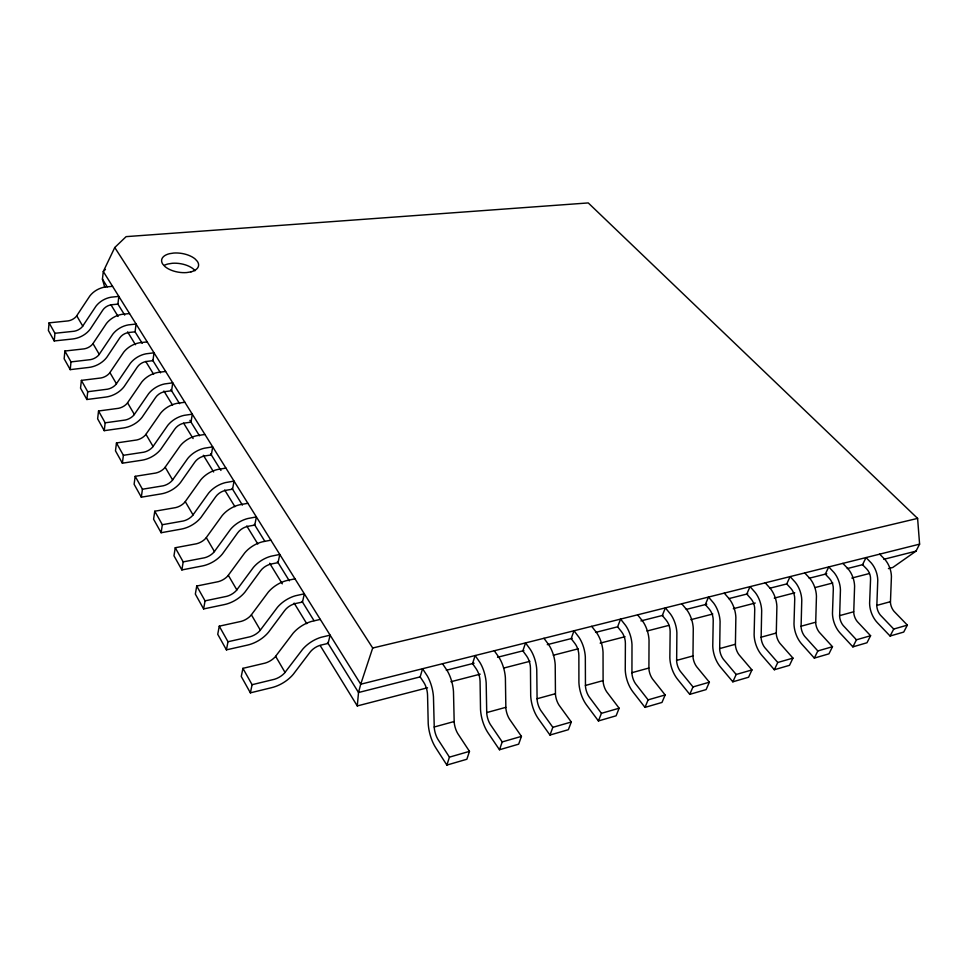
<?xml version="1.0" encoding="UTF-8"?>
<svg xmlns="http://www.w3.org/2000/svg" width="968" height="968" viewBox="0 0 968 968"><rect width="100%" height="100%" fill="white"/><g stroke="black" fill="none" stroke-linecap="round" stroke-linejoin="round"><path stroke-width="1.45" d="M598.43 720.942L601.431 713.319L589.004 696.694A13.165 7.115 74.4 0 1 585.458 686.397L585.325 656.885A23.014 12.366 75.4 0 0 578.961 637.283L574.012 630.761L571.168 638.602L575.004 643.611A11.931 6.413 75.4 0 1 578.864 655.566L578.912 682.573A24.454 13.213 74.4 0 0 586.656 705.14L598.43 720.942L616.108 715.8L619.145 708.213L606.658 691.757A13.068 7.187 74.2 0 1 603.1 681.545L603.04 652.238A22.845 12.487 75.2 0 0 596.675 632.782L591.69 626.332M617.608 626.816L621.504 631.705A11.701 6.582 75 0 1 625.389 643.393L625.255 669.941A23.982 13.552 73.9 0 0 633.036 692.011L644.99 707.39L648.112 699.864L635.504 683.686A12.899 7.296 73.9 0 1 631.935 673.607L631.995 644.627A22.566 12.693 75 0 0 625.606 625.437L620.585 619.096L617.608 626.816L595.562 632.406M644.99 707.39L661.991 702.441L665.149 694.951L652.48 678.943A12.814 7.357 73.7 0 1 648.899 668.936L649.032 640.15A22.409 12.802 74.8 0 0 642.643 621.117L637.585 614.825M689.76 694.359L692.991 686.929L680.226 671.175A12.657 7.454 73.4 0 1 676.644 661.313L676.886 632.83A22.143 12.983 74.5 0 0 670.473 614.051L665.379 607.868L662.306 615.491L666.25 620.246A11.483 6.728 74.5 0 1 670.146 631.693L669.844 657.78A23.522 13.854 73.4 0 0 677.66 679.379L689.76 694.359L706.12 689.591L709.375 682.198L696.561 666.601A12.572 7.514 73.2 0 1 692.967 656.812L693.269 628.522A21.986 13.08 74.4 0 0 686.856 609.888L681.75 603.766M732.849 681.811L736.176 674.478L723.265 659.123A12.415 7.599 72.8 0 1 719.672 649.467L720.083 621.48A21.732 13.237 74.1 0 0 713.658 603.088L708.503 597.05L705.321 604.577L709.326 609.211A11.277 6.873 74.1 0 1 713.222 620.428L712.763 646.067A23.075 14.133 72.8 0 0 720.603 667.218L732.849 681.811L748.591 677.225L751.955 669.929L738.995 654.731A12.33 7.659 72.6 0 1 735.402 645.148L735.861 617.342A21.586 13.334 73.9 0 0 729.436 599.083L724.27 593.106M792.961 658.107L777.764 662.487L764.72 647.531A12.197 7.732 72.3 0 1 761.126 638.069L761.683 610.554A21.344 13.479 73.6 0 0 755.258 592.525L750.055 586.644L746.776 594.062L750.817 598.587A11.072 6.994 73.6 0 1 754.725 609.586L754.12 634.79A22.651 14.375 72.3 0 0 761.985 655.505L774.34 669.735L789.513 665.318L792.961 658.107L779.881 643.284A12.112 7.78 72.1 0 1 776.275 633.895L776.893 606.561A21.199 13.552 73.4 0 0 770.467 588.665L765.24 582.833M832.48 646.709L817.827 650.944L804.686 636.351A11.979 7.853 71.7 0 1 801.08 627.082L801.782 600.015A20.969 13.685 73.1 0 0 795.357 582.349L790.106 576.601L786.742 583.934L790.82 588.338A10.878 7.091 73.1 0 1 794.728 599.119L793.99 623.912A22.252 14.581 71.7 0 0 801.867 644.216L814.33 658.095L828.947 653.836L832.48 646.709L819.291 632.261A11.894 7.889 71.5 0 1 815.697 623.053L816.447 596.167A20.824 13.758 72.9 0 0 810.022 578.622L804.747 572.935M870.583 635.722L856.45 639.8L843.225 625.558A11.761 7.95 71 0 1 839.619 616.471L840.442 589.863A20.594 13.867 72.6 0 0 834.029 572.524L828.741 566.921L825.305 574.145L829.407 578.465A10.684 7.187 72.6 0 1 833.315 589.028L832.468 613.422A21.865 14.774 71 0 0 840.333 633.326L852.881 646.866L866.989 642.752L870.583 635.722L857.321 621.613A11.689 7.986 70.8 0 1 853.728 612.599L854.599 586.136A20.461 13.927 72.3 0 0 848.174 568.93L842.874 563.376M907.367 625.122L893.73 629.055L880.42 615.152A11.568 8.034 70.4 0 1 876.814 606.246L877.77 580.05A20.243 14.024 72 0 0 871.345 563.049L866.033 557.58L862.536 564.707L866.663 568.918A10.503 7.272 72 0 1 870.559 579.288L869.603 603.294A21.49 14.931 70.4 0 0 877.468 622.811L890.088 636.036L903.713 632.068L907.367 625.122L894.033 611.34A11.483 8.071 70.1 0 1 890.439 602.495L891.431 576.468A20.122 14.084 71.7 0 0 885.018 559.589L879.682 554.156M49.09 322.852L48.4 330.499L54.232 340.954L72.515 338.994A20.679 15.851 -25.1 0 0 90.23 329.144L102.753 310.147A10.14 7.768 -27.1 0 1 111.949 304.702L117.915 304.133L118.834 296.402L111.114 297.188A19.541 14.992 -27.1 0 0 96.038 306.094L82.292 326.748A11.132 8.53 -25.2 0 1 74.209 331.238L54.946 333.282L49.09 322.852L68.244 320.892A11.047 8.53 -24.8 0 0 76.278 316.439L89.891 295.893A19.396 14.98 -26.8 0 1 104.871 287.072L112.554 286.322M54.232 340.954L54.946 333.282M427.517 687.776L357.277 705.938L358.523 692.519L360.725 684.219L372.704 648.015L114.768 247.518L126.118 236.64L588.254 202.929L917.604 518.4L919.6 544.149L916.006 551.143L892.798 567.466L888.406 568.603M129.53 313.547L121.738 314.382A19.784 14.992 -27.6 0 0 106.48 323.433L92.517 344.269A11.265 8.53 -25.7 0 1 84.337 348.843L64.892 351.033L64.142 358.741L70.216 369.631L88.766 367.453A21.102 15.863 -25.9 0 0 106.807 357.325L119.657 338.05A10.333 7.78 -27.8 0 1 129.022 332.472L135.072 331.83L142.211 343.337M70.216 369.631L70.991 361.899L64.892 351.033M81.373 380.388L80.538 388.156L86.866 399.506L105.706 397.086A21.538 15.863 -26.7 0 0 124.073 386.68L137.262 367.126A10.551 7.768 -28.5 0 1 146.809 361.403L152.944 360.677L154.021 352.824L146.083 353.792A20.34 14.98 -28.5 0 0 130.426 363.181L115.954 384.441A11.592 8.53 -26.7 0 1 107.569 389.184L87.725 391.725L81.373 380.388L101.095 377.956A11.495 8.543 -26.4 0 0 109.432 373.261L123.759 352.11A20.183 14.992 -28.2 0 1 139.307 342.817L147.209 341.885M86.866 399.506L87.725 391.725M104.762 287.351L102.439 279.147L103.298 271.488L114.768 247.518M98.542 411.001L97.635 418.829L104.242 430.663L123.359 427.989A21.998 15.851 -27.4 0 0 142.078 417.281L155.63 397.449A10.769 7.756 -29.1 0 1 165.359 391.556L171.578 390.757L172.752 382.832L164.693 383.921A20.776 14.956 -29.1 0 0 148.733 393.553L133.862 415.139A11.834 8.53 -27.4 0 1 125.32 420.015L105.173 422.822L98.542 411.001L118.58 408.302A11.737 8.53 -27.1 0 0 127.062 403.474L141.776 382.009A20.606 14.968 -28.9 0 1 157.615 372.474L165.637 371.434M104.242 430.663L105.173 422.822M116.462 442.957L115.482 450.834L122.367 463.188L141.788 460.236A22.47 15.815 -28 0 0 160.857 449.212L174.784 429.09A10.999 7.732 -29.7 0 1 184.707 423.04L191.023 422.145L192.281 414.159L184.101 415.357A21.223 14.919 -29.7 0 0 167.839 425.267L152.557 447.168A12.088 8.506 -28 0 1 143.845 452.189L123.396 455.299L116.462 442.957L136.803 439.968A11.991 8.518 -27.8 0 0 145.454 434.995L160.579 413.215A21.042 14.931 -29.4 0 1 176.721 403.402L184.864 402.252M135.072 331.83L136.065 324.038L128.248 324.909A19.929 14.992 -27.8 0 0 112.881 334.045L98.784 355.002A11.35 8.543 -25.9 0 1 90.544 359.624L70.991 361.899M122.367 463.188L123.396 455.299M135.193 476.329L134.104 484.254L141.316 497.177L161.027 493.922A22.966 15.754 -28.7 0 0 180.484 482.572L194.81 462.135A11.253 7.708 -30.2 0 1 204.926 455.916L211.339 454.924L212.694 446.889L204.393 448.208A21.683 14.859 -30.2 0 0 187.804 458.396L172.086 480.636A12.366 8.482 -28.7 0 1 163.205 485.815L142.429 489.227L135.193 476.329L155.848 473.025A12.257 8.494 -28.4 0 0 164.657 467.907L180.217 445.8A21.514 14.883 -30 0 1 196.686 435.721L204.938 434.45M141.316 497.177L142.429 489.227M154.771 511.225L153.585 519.199L161.124 532.727L181.149 529.133A23.498 15.682 -29.3 0 0 200.993 517.432L215.743 496.693A11.507 7.659 -30.7 0 1 226.052 490.292L232.562 489.191L234.038 481.108L225.617 482.56A22.179 14.774 -30.7 0 0 208.677 493.051L192.499 515.629A12.644 8.434 -29.3 0 1 183.448 520.966L162.346 524.716L154.771 511.225L175.74 507.595A12.536 8.458 -29 0 0 184.743 502.319L200.739 479.874A21.986 14.81 -30.5 0 1 217.546 469.492L225.919 468.089M161.124 532.727L162.346 524.716M247.881 503.299L239.374 504.836A22.494 14.714 -31 0 0 222.216 515.533L205.748 538.317A12.826 8.409 -29.6 0 1 196.564 543.762L175.256 547.743L173.974 555.777L181.875 569.934L202.215 565.99A24.043 15.573 -29.8 0 0 222.446 553.914L237.644 532.872A11.773 7.611 -31.2 0 1 248.171 526.265L254.79 525.067L256.375 516.924L247.82 518.521A22.688 14.677 -31.2 0 0 230.541 529.339L213.88 552.244A12.947 8.385 -29.8 0 1 204.623 557.762L183.194 561.888L181.875 569.934M270.871 540.168L262.243 541.862A23.026 14.593 -31.5 0 0 244.735 552.885L227.746 576.02A13.128 8.337 -30.2 0 1 218.381 581.647L196.734 586.027L195.342 594.086L203.607 608.933L224.273 604.613A24.623 15.44 -30.4 0 0 244.928 592.138L260.598 570.769A12.052 7.538 -31.7 0 1 271.355 563.969L278.058 562.638L279.788 554.446L271.101 556.201A23.232 14.544 -31.7 0 0 253.447 567.357L236.265 590.625A13.249 8.313 -30.4 0 1 226.827 596.312L205.059 600.85L203.607 608.933M294.986 578.828L286.226 580.691A23.583 14.435 -31.9 0 0 268.33 592.065L250.821 615.551A13.455 8.252 -30.7 0 1 241.25 621.359L219.264 626.175L217.739 634.282L226.427 649.855L247.421 645.111A25.229 15.27 -30.9 0 0 268.511 632.225L284.677 610.53A12.342 7.454 -32.1 0 1 295.663 603.5L302.476 602.048L304.339 593.808L295.518 595.744A23.801 14.375 -32.1 0 0 277.489 607.251L259.763 630.882A13.576 8.216 -30.9 0 1 250.119 636.762L227.988 641.736L226.427 649.855M320.299 619.411L311.406 621.456A24.164 14.254 -32.4 0 0 293.123 633.205L275.033 657.054A13.794 8.155 -31.2 0 1 265.268 663.068L242.92 668.344L241.262 676.475L250.385 692.846L271.718 687.643A25.87 15.077 -31.4 0 0 293.268 674.309L309.966 652.287A12.657 7.357 -32.5 0 1 321.195 645.027L328.104 643.418L330.124 635.153L321.17 637.271A24.394 14.169 -32.5 0 0 302.742 649.165L284.435 673.159A13.927 8.107 -31.4 0 1 274.573 679.246L252.091 684.703L250.385 692.846M446.877 765.071L449.43 757.145L437.73 739.032A14 6.425 75.7 0 1 434.269 727.984L433.458 696.791A24.466 11.156 76.5 0 0 427.215 675.797L422.568 668.719L420.16 676.886L423.754 682.343A12.693 5.784 76.5 0 1 427.554 695.133L428.219 723.677A26.015 11.943 75.7 0 0 435.794 747.84L446.877 765.071L466.866 759.251L469.48 751.362L457.683 733.441A13.891 6.522 75.5 0 1 454.198 722.503L453.484 691.527A24.273 11.326 76.4 0 0 447.228 670.715L442.533 663.721M499.488 749.752L502.211 741.924L490.244 724.33A13.709 6.679 75.3 0 1 486.747 713.549L486.178 682.936A23.958 11.604 76.2 0 0 479.886 662.427L475.131 655.542L472.553 663.6L476.244 668.9A12.427 6.014 76.2 0 1 480.067 681.399L480.515 709.411A25.471 12.415 75.3 0 0 488.15 733.018L499.488 749.752L518.666 744.162L521.437 736.382L509.386 718.982A13.6 6.764 75.1 0 1 505.865 708.286L505.393 677.89A23.776 11.761 76 0 0 499.089 657.55L494.285 650.75M552.837 727.331L540.628 710.234A13.431 6.909 74.8 0 1 537.095 699.695L536.756 669.65A23.474 12.003 75.8 0 0 530.428 649.601L525.563 642.909L522.853 650.847L526.616 656.001A12.173 6.219 75.8 0 1 530.464 668.222L530.694 695.726A24.95 12.838 74.8 0 0 538.402 718.8L549.969 735.051L552.837 727.331L571.289 722.007L558.996 705.091A13.322 6.982 74.6 0 1 555.463 694.649L555.208 664.798A23.305 12.148 75.6 0 0 548.856 644.918L543.968 638.299M571.289 722.007L568.373 729.69L549.969 735.051M774.34 669.735L777.764 662.487M814.33 658.095L817.827 650.944M852.881 646.866L856.45 639.8M890.088 636.036L893.73 629.055M105.427 269.419L103.298 271.488L360.725 684.219L919.6 544.149M449.43 757.145L469.48 751.362M502.211 741.924L521.437 736.382M601.431 713.319L619.145 708.213M648.112 699.864L665.149 694.951M692.991 686.929L709.375 682.198M736.176 674.478L751.955 669.929M434.184 727.016L454.125 721.535M486.674 712.593L505.792 707.342M537.034 698.763L555.39 693.717M585.398 685.477L603.04 680.625M631.874 672.7L648.85 668.041M676.584 660.418L692.919 655.941M719.623 648.596L735.353 644.277M761.078 637.21L776.227 633.048M801.032 626.235L815.649 622.218M839.583 615.648L853.679 611.776M876.778 605.423L890.403 601.685M450.919 681.726L480.189 674.164M503.59 668.101L529.932 661.301M553.345 655.239L578.211 648.814M600.16 643.139L625.038 636.702M646.987 631.027L668.936 625.352M690.874 619.677L712.823 614.002M733.308 608.703L755.258 603.028M774.279 598.115L794.764 592.815M815.25 587.515L832.807 582.978M851.828 578.053L869.385 573.516M419.979 676.935L358.523 692.519L327.511 642.45M446.321 670.255L474.114 663.201M497.528 657.272L523.87 650.593M547.283 644.652L572.161 638.348M640.925 620.911L662.874 615.346M686.288 609.404L706.773 604.213M728.722 598.648L747.744 593.82M769.693 588.254L787.25 583.801M809.2 578.235L826.757 573.782M847.242 568.591L863.335 564.501M883.82 559.31L916.006 551.143M372.704 648.015L917.604 518.4M195.028 270.725L193.588 269.152A18.598 9.571 9 0 0 172.28 263.284L168.045 263.962A18.598 9.571 9 0 0 164.512 265.244M102.439 279.147L107.218 286.855M117.552 303.541L124.715 315.096M152.545 360.023L160.494 372.861M170.84 389.559L179.588 403.68M189.922 420.366L199.468 435.769M210.601 453.738L220.946 470.436M232.078 488.404L242.411 505.09M254.342 524.354L264.675 541.039M277.405 561.573L289.335 580.836M302.064 601.37L313.983 620.633M111.005 304.884L118.108 316.451M127.582 331.879L135.472 344.729M145.732 361.439L153.634 374.289M163.894 391.011L172.57 405.144M183.63 423.137L193.092 438.564M203.353 455.275L213.626 471.985M224.673 489.989L234.934 506.7M246.767 525.975L257.827 543.98M269.661 563.255L282.293 583.825M294.139 603.1L306.759 623.67M320.178 645.523L357.277 705.938M76.762 315.846L82.776 326.156M93.013 343.664L99.28 354.397M109.941 372.644L116.462 383.824M127.582 402.845L134.395 414.51M145.987 434.366L153.101 446.526M165.201 467.266L172.631 479.983M185.299 501.666L193.068 514.964M206.317 537.651L214.46 551.578M228.339 575.343L236.87 589.948M251.426 614.861L260.368 630.192M275.662 656.352L285.064 672.457M175.256 547.743L183.194 561.888M196.734 586.027L205.059 600.85M219.264 626.175L227.988 641.736M242.92 668.344L252.091 684.703M190.986 271.863L186.715 272.565A18.682 9.523 9.1 0 1 164.983 266.575L162.721 264.082A18.682 9.523 9.1 0 1 169.46 253.701L173.708 253.047A18.682 9.523 9.1 0 1 195.1 258.94L197.387 261.408A18.682 9.523 9.1 0 1 190.986 271.863"/></g></svg>
